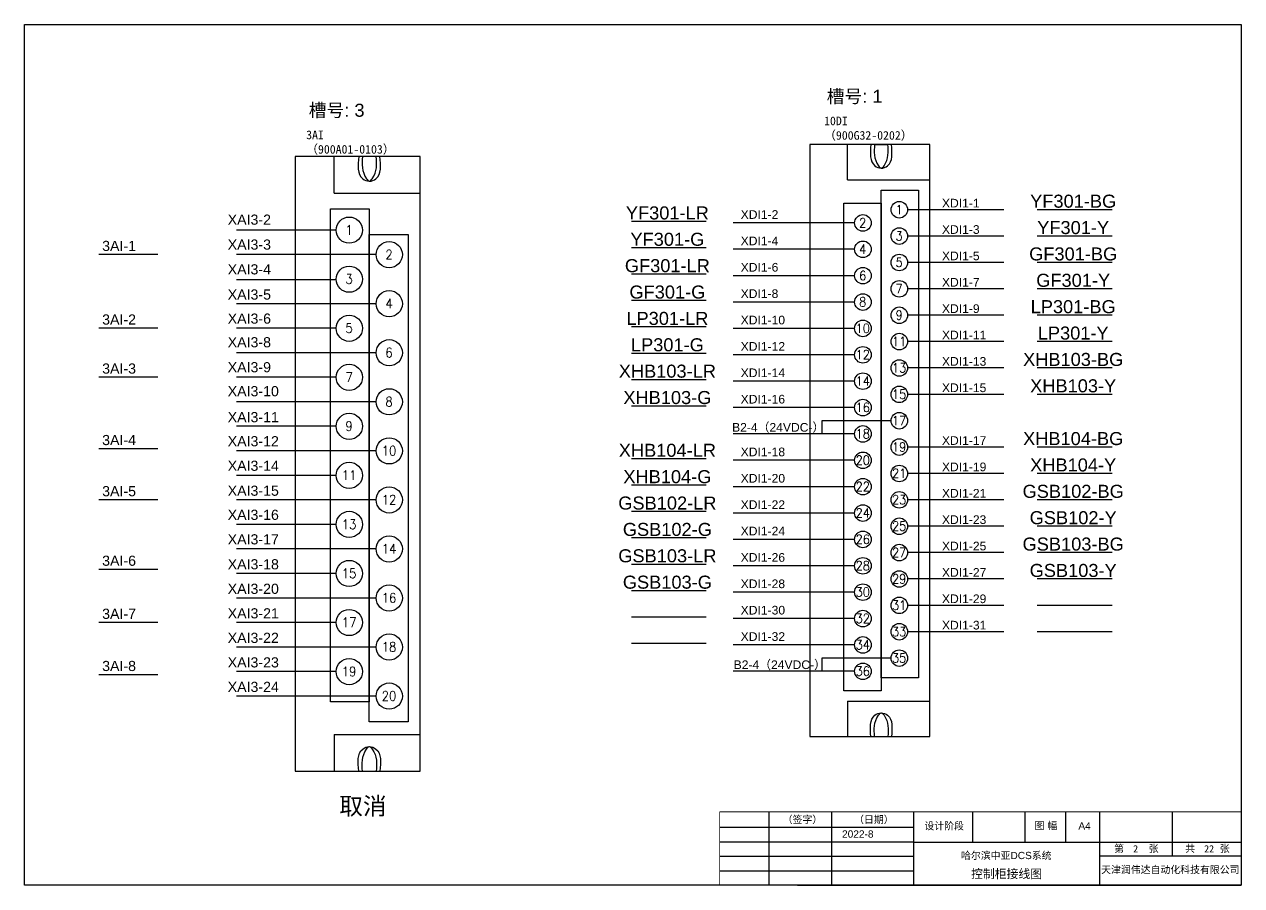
# Model space of a CAD drawing. Extents: x -159874 to -117758, y 9787 to 31117.
# Drawn here: x -151196 to -146995, y 20471 to 23442 of the extents above; entities that cross this region are included whole.
import ezdxf
from ezdxf.enums import TextEntityAlignment as Align

# ---------------------------------------------------------------- set-up
doc = ezdxf.new("R2010")
doc.units = 0
doc.layers.get('0').update_dxf_attribs({"linetype": 'CONTINUOUS'})
doc.layers.add('1', color=143, linetype='CONTINUOUS')
doc.layers.add('TEXT', color=3, linetype='CONTINUOUS')
doc.styles.add('Arial', font='arial.ttf')
doc.styles.add('ROMAND', font='romand')
doc.styles.get("Standard").update_dxf_attribs({"font": ''})
doc.styles.get('Standard').set_extended_font_data('SimSun')

msp = doc.modelspace()

# ---------------------------------------------------------------- linework, layer by layer
at = {"color": 1}
for p, q in [((-148355.31947, 22906.1787), (-148355.31947, 23027.89654)), ((-148261.83248, 23027.89654), (-148215.94492, 23027.89654)), ((-150126.34465, 22859.72283), (-150126.34465, 22986.07157)), ((-148355.31947, 22906.1787), (-148070.28912, 22906.1787)), ((-150126.34465, 22859.72283), (-149830.46999, 22859.72283)), ((-148355.31947, 21107.12284), (-148070.28912, 21107.12284)), ((-148355.31947, 21107.12284), (-148355.31947, 20985.405)), ((-150126.34465, 20992.21982), (-149830.46999, 20992.21982)), ((-150126.34465, 20992.21982), (-150126.34465, 20865.87108)), ((-150029.30084, 20865.87108), (-149981.66743, 20865.87108))]:
    msp.add_line(p, q, dxfattribs=at)
at = {"color": 0}
for p, q in [((-147815.70931, 22802.8937), (-148147.61931, 22802.8937)), ((-147441.80854, 22802.8937), (-147699.84078, 22802.8937)), ((-148842.43999, 22762.43725), (-149100.47223, 22762.43725)), ((-148330.3717, 22757.3937), (-148749.18962, 22757.3937)), ((-147815.70931, 22711.8937), (-148147.61931, 22711.8937)), ((-147441.80854, 22711.8937), (-147699.84078, 22711.8937)), ((-148842.43999, 22671.43725), (-149100.47223, 22671.43725)), ((-148330.3717, 22666.3937), (-148749.18962, 22666.3937)), ((-147815.70931, 22620.8937), (-148147.61931, 22620.8937)), ((-147441.80854, 22620.8937), (-147699.84078, 22620.8937)), ((-148842.43999, 22580.43725), (-149100.47223, 22580.43725)), ((-148330.3717, 22575.3937), (-148749.18962, 22575.3937)), ((-147815.70931, 22529.8937), (-148147.61931, 22529.8937)), ((-147441.80854, 22529.8937), (-147699.84078, 22529.8937)), ((-148842.43999, 22489.43725), (-149100.47223, 22489.43725)), ((-148330.3717, 22484.3937), (-148749.18962, 22484.3937)), ((-147815.70931, 22438.8937), (-148147.61931, 22438.8937)), ((-147441.80854, 22438.8937), (-147699.84078, 22438.8937)), ((-148842.43999, 22398.43725), (-149100.47223, 22398.43725)), ((-148330.3717, 22393.3937), (-148749.18962, 22393.3937)), ((-147815.70931, 22347.8937), (-148147.61931, 22347.8937)), ((-147441.80854, 22347.8937), (-147699.84078, 22347.8937)), ((-148842.43999, 22307.43725), (-149100.47223, 22307.43725)), ((-148330.3717, 22302.3937), (-148749.18962, 22302.3937)), ((-147815.70931, 22256.8937), (-148147.61931, 22256.8937)), ((-147441.80854, 22256.8937), (-147699.84078, 22256.8937)), ((-148842.43999, 22216.43725), (-149100.47223, 22216.43725)), ((-148330.3717, 22211.3937), (-148749.18962, 22211.3937)), ((-147815.70931, 22165.8937), (-148147.61931, 22165.8937)), ((-147441.80854, 22165.8937), (-147699.84078, 22165.8937)), ((-148842.43999, 22125.43725), (-149100.47223, 22125.43725)), ((-148330.3717, 22120.3937), (-148749.18962, 22120.3937)), ((-148330.3717, 22029.3937), (-148750.04924, 22029.3937)), ((-147815.70931, 21983.8937), (-148147.61931, 21983.8937)), ((-147441.80854, 21983.8937), (-147699.84078, 21983.8937)), ((-148842.43999, 21943.43725), (-149100.47223, 21943.43725)), ((-148330.3717, 21938.3937), (-148749.18962, 21938.3937)), ((-147815.70931, 21892.8937), (-148147.61931, 21892.8937)), ((-147441.80854, 21892.8937), (-147699.84078, 21892.8937)), ((-148842.43999, 21852.43725), (-149100.47223, 21852.43725)), ((-148330.3717, 21847.3937), (-148749.18962, 21847.3937)), ((-147815.70931, 21801.8937), (-148147.61931, 21801.8937)), ((-147441.80854, 21801.8937), (-147699.84078, 21801.8937)), ((-148842.43999, 21761.43725), (-149100.47223, 21761.43725)), ((-148330.3717, 21756.3937), (-148749.18962, 21756.3937)), ((-147815.70931, 21710.8937), (-148147.61931, 21710.8937)), ((-147441.80854, 21710.8937), (-147699.84078, 21710.8937)), ((-148842.43999, 21670.43725), (-149100.47223, 21670.43725)), ((-148330.3717, 21665.3937), (-148749.18962, 21665.3937)), ((-147815.70931, 21619.8937), (-148147.61931, 21619.8937)), ((-147441.80854, 21619.8937), (-147699.84078, 21619.8937)), ((-148842.43999, 21579.43725), (-149100.47223, 21579.43725)), ((-148330.3717, 21574.3937), (-148749.18962, 21574.3937)), ((-147815.70931, 21528.8937), (-148147.61931, 21528.8937)), ((-147441.80854, 21528.8937), (-147699.84078, 21528.8937)), ((-148842.43999, 21488.43725), (-149100.47223, 21488.43725)), ((-148330.3717, 21483.3937), (-148749.18962, 21483.3937)), ((-147815.70931, 21437.8937), (-148147.61931, 21437.8937)), ((-147441.80854, 21437.8937), (-147699.84078, 21437.8937)), ((-148842.43999, 21397.43725), (-149100.47223, 21397.43725)), ((-148330.3717, 21392.3937), (-148749.18962, 21392.3937)), ((-147815.70931, 21346.8937), (-148147.61931, 21346.8937)), ((-147441.80854, 21346.8937), (-147699.84078, 21346.8937)), ((-148842.43999, 21306.43725), (-149100.47223, 21306.43725)), ((-148330.3717, 21301.3937), (-148749.18962, 21301.3937)), ((-148330.3717, 21210.3937), (-148749.18962, 21210.3937))]:
    msp.add_line(p, q, dxfattribs=at)
for p, q in [((-148204.81931, 22074.8937), (-148443.47421, 22074.8937)), ((-148443.47421, 22074.8937), (-148443.47421, 22029.3937)), ((-148204.81931, 21255.8937), (-148443.47421, 21255.8937)), ((-148443.47421, 21255.8937), (-148443.47421, 21210.3937))]:
    msp.add_line(p, q)
at = {"color": 1}
for points in [[(-148070.28912, 23027.89654), (-148485.21894, 23027.89654), (-148485.21894, 20985.405), (-148070.28912, 20985.405)], [(-149830.46999, 22986.07157), (-150261.18629, 22986.07157), (-150261.18629, 20865.87108), (-149830.46999, 20865.87108)], [(-148238.8887, 22870.4937), (-148109.6976, 22870.4937), (-148109.6976, 21188.2937), (-148238.8887, 21188.2937)], [(-148368.0798, 22824.9937), (-148238.8887, 22824.9937), (-148238.8887, 21142.7937), (-148368.0798, 21142.7937)], [(-150139.59046, 22805.52265), (-150005.48413, 22805.52265), (-150005.48413, 21105.40328), (-150139.59046, 21105.40328)], [(-150005.48413, 22716.9006), (-149871.37781, 22716.9006), (-149871.37781, 21036.01103), (-150005.48413, 21036.01103)]]:
    msp.add_lwpolyline(points, close=True, dxfattribs=at)
for centre, radius in [((-148176.21931, 22802.8937), 28.6), ((-150074.53674, 22732.49194), 45.2173), ((-148301.7717, 22757.3937), 28.6), ((-148176.21931, 22711.8937), 28.6), ((-149936.65327, 22647.88079), 45.2173), ((-148301.7717, 22666.3937), 28.6), ((-148176.21931, 22620.8937), 28.6), ((-150074.53674, 22563.26965), 45.2173), ((-148301.7717, 22575.3937), 28.6), ((-149936.65327, 22478.65851), 45.2173), ((-148176.21931, 22529.8937), 28.6), ((-148301.7717, 22484.3937), 28.6), ((-150074.53674, 22394.04737), 45.2173), ((-148176.21931, 22438.8937), 28.6), ((-148301.7717, 22393.3937), 28.6), ((-149936.65327, 22309.43623), 45.2173), ((-148176.21931, 22347.8937), 28.6), ((-148301.7717, 22302.3937), 28.6), ((-150074.53674, 22224.82508), 45.2173), ((-148176.21931, 22256.8937), 28.6), ((-148301.7717, 22211.3937), 28.6), ((-149936.65327, 22140.21394), 45.2173), ((-148176.21931, 22165.8937), 28.6), ((-148301.7717, 22120.3937), 28.6), ((-150074.53674, 22055.6028), 45.2173), ((-148176.21931, 22074.8937), 28.6), ((-148301.7717, 22029.3937), 28.6), ((-149936.65327, 21970.99166), 45.2173), ((-148176.21931, 21983.8937), 28.6), ((-148301.7717, 21938.3937), 28.6), ((-150074.53674, 21886.38052), 45.2173), ((-148176.21931, 21892.8937), 28.6), ((-148301.7717, 21847.3937), 28.6), ((-149936.65327, 21801.76937), 45.2173), ((-148176.21931, 21801.8937), 28.6), ((-148301.7717, 21756.3937), 28.6), ((-150074.53674, 21717.15823), 45.2173), ((-148176.21931, 21710.8937), 28.6), ((-148301.7717, 21665.3937), 28.6), ((-149936.65327, 21632.54709), 45.2173), ((-148176.21931, 21619.8937), 28.6), ((-148301.7717, 21574.3937), 28.6), ((-150074.53674, 21547.93595), 45.2173), ((-148176.21931, 21528.8937), 28.6), ((-148301.7717, 21483.3937), 28.6), ((-149936.65327, 21463.32481), 45.2173), ((-148176.21931, 21437.8937), 28.6), ((-150074.53674, 21378.71366), 45.2173), ((-148301.7717, 21392.3937), 28.6), ((-148176.21931, 21346.8937), 28.6), ((-149936.65327, 21294.10252), 45.2173), ((-148301.7717, 21301.3937), 28.6), ((-148176.21931, 21255.8937), 28.6), ((-150074.53674, 21209.49138), 45.2173), ((-148301.7717, 21210.3937), 28.6), ((-149936.65327, 21124.88024), 45.2173)]:
    msp.add_circle(centre, radius, dxfattribs=at)
for points in [[(-148274.18248, 23027.89654), (-148260.58665, 22954.37751), (-148238.8887, 22946.29042), (-148216.6779, 22954.37751), (-148203.59492, 23027.89654)], [(-148261.83248, 23027.89654), (-148248.23665, 22954.37751), (-148238.8887, 22946.29042), (-148229.0279, 22954.37751), (-148215.94492, 23027.89654)], [(-150042.12071, 22986.07157), (-150028.00761, 22909.75542), (-150005.48413, 22901.36064), (-149982.4283, 22909.75542), (-149968.84756, 22986.07157)], [(-150029.30084, 22986.07157), (-150015.18774, 22909.75542), (-150005.48413, 22901.36064), (-149995.24817, 22909.75542), (-149981.66743, 22986.07157)], [(-148274.18248, 20985.405), (-148260.58665, 21058.92403), (-148238.8887, 21067.01113), (-148216.6779, 21058.92403), (-148203.59492, 20985.405)], [(-148261.83248, 20985.405), (-148248.23665, 21058.92403), (-148238.8887, 21067.01113), (-148229.0279, 21058.92403), (-148215.94492, 20985.405)], [(-150042.12071, 20865.87108), (-150028.00761, 20942.18723), (-150005.48413, 20950.582), (-149982.4283, 20942.18723), (-149968.84756, 20865.87108)], [(-150029.30084, 20865.87108), (-150015.18774, 20942.18723), (-150005.48413, 20950.582), (-149995.24817, 20942.18723), (-149981.66743, 20865.87108)]]:
    msp.add_spline(points, degree=3, dxfattribs=at)
at = {"layer": '1'}
for p, q in [((-151196.11883, 23442.43891), (-146996.11885, 23442.43891)), ((-151196.11883, 20472.4389), (-151196.11883, 23442.43891)), ((-146996.11885, 23442.43891), (-146996.11885, 20472.4389)), ((-148626.96843, 20725.91275), (-148626.96843, 20471.61424)), ((-148410.59717, 20725.91275), (-148410.59717, 20471.61424)), ((-148127.17739, 20725.91275), (-148127.17739, 20471.61424)), ((-147923.67937, 20725.91275), (-147923.67937, 20621.00561)), ((-147743.05158, 20725.91275), (-147743.05158, 20621.00561)), ((-147602.28064, 20725.91275), (-147602.28064, 20621.00561)), ((-147485.66568, 20725.91275), (-147485.66568, 20471.61424)), ((-147234.45785, 20725.91275), (-147234.45785, 20573.14749)), ((-148796.1189, 20672.4389), (-148127.17739, 20672.4389)), ((-148796.1189, 20622.4389), (-148127.17739, 20622.4389)), ((-148127.17739, 20621.00561), (-147381.65458, 20621.00561)), ((-147382.91919, 20621.00561), (-146996.11885, 20621.00561)), ((-148796.1189, 20572.4389), (-148127.17739, 20572.4389)), ((-146996.11885, 20573.14749), (-147485.66568, 20573.14749)), ((-148796.1189, 20522.4389), (-148127.17739, 20522.4389)), ((-146996.11885, 20472.4389), (-151196.11883, 20472.4389)), ((-148527.5438, 20472.4389), (-148796.1189, 20472.43891)), ((-148527.5438, 20472.4389), (-146996.11885, 20472.4389))]:
    msp.add_line(p, q, dxfattribs=at)
at = {"layer": '1', "const_width": 3}
for points in [[(-148796.1189, 20725.91275), (-146996.11885, 20725.91275)], [(-148796.1189, 20472.43891), (-148796.1189, 20725.91275)]]:
    msp.add_lwpolyline(points, dxfattribs=at)
at = {"layer": 'TEXT', "color": 0}
for p, q in [((-150119.75404, 22732.49194), (-150463.98979, 22732.49194)), ((-150735.02706, 22647.88079), (-150939.12806, 22647.88079)), ((-149981.87057, 22647.88079), (-150463.98979, 22647.88079)), ((-150119.75404, 22560.95536), (-150463.98979, 22560.95536)), ((-149981.87057, 22478.65851), (-150463.98979, 22478.65851)), ((-150735.02706, 22394.04737), (-150939.12806, 22394.04737)), ((-150119.75404, 22394.04737), (-150463.98979, 22394.04737)), ((-149981.87057, 22309.43623), (-150463.98979, 22309.43623)), ((-150735.02706, 22224.82508), (-150939.12806, 22224.82508)), ((-150119.75404, 22224.82508), (-150463.98979, 22224.82508)), ((-149981.87057, 22140.57991), (-150463.98979, 22140.57991)), ((-150119.75404, 22055.6028), (-150463.98979, 22055.6028)), ((-150735.02706, 21978.1755), (-150939.12806, 21978.1755)), ((-149981.87057, 21970.99166), (-150463.98979, 21970.99166)), ((-150119.75404, 21886.38052), (-150463.98979, 21886.38052)), ((-150735.02706, 21801.76937), (-150939.12806, 21801.76937)), ((-149981.87057, 21801.76937), (-150463.98979, 21801.76937)), ((-150119.75404, 21717.15823), (-150463.98979, 21717.15823)), ((-149981.87057, 21632.54709), (-150463.98979, 21632.54709)), ((-150735.02706, 21561.84584), (-150939.12806, 21561.84584)), ((-150119.75404, 21547.93595), (-150463.98979, 21547.93595)), ((-149981.87057, 21463.32481), (-150463.98979, 21463.32481)), ((-150735.02706, 21378.71366), (-150939.12806, 21378.71366)), ((-150119.75404, 21378.71366), (-150463.98979, 21378.71366)), ((-149981.87057, 21294.10252), (-150463.98979, 21294.10252)), ((-150735.02706, 21198.71366), (-150939.12806, 21198.71366)), ((-150119.75404, 21209.49138), (-150463.98979, 21209.49138)), ((-149981.87057, 21124.88024), (-150463.98979, 21124.88024))]:
    msp.add_line(p, q, dxfattribs=at)

# ---------------------------------------------------------------- texts
at = {"color": 30, "style": 'Arial'}
msp.add_text('取消', height=60, dxfattribs=at).set_placement((-150027.49907, 20746.91179), align=Align.MIDDLE)
at = {"layer": '1', "style": 'Arial'}
for s, p in [('（签字）', (-148578.72135, 20686.51098)), ('（日期）', (-148332.28427, 20686.51098)), ('设计阶段', (-148089.50452, 20664.54634)), ('图 幅', (-147709.24366, 20665.68982)), ('A4', (-147558.12017, 20664.59432)), ('2022-8', (-148373.86176, 20636.59557))]:
    msp.add_text(s, height=25, dxfattribs=at).set_placement(p)
for s, height, p in [('哈尔滨中亚DCS系统', 25, (-147806.96696, 20574.98287)), ('控制柜接线图', 30, (-147805.95944, 20511.51151)), ('天津润伟达自动化科技有限公司', 25, (-147240.77101, 20525.95642))]:
    msp.add_text(s, height=height, dxfattribs=at).set_placement(p, align=Align.MIDDLE_CENTER)
at = {"layer": '1'}
for s, p in [('第     张', (-147434.6426, 20586.49009)), ('2', (-147369.08372, 20585.43501)), ('共     张', (-147189.45912, 20586.49009)), ('22', (-147123.90024, 20585.43501))]:
    msp.add_text(s, height=25, dxfattribs=at).set_placement(p)
at = {"layer": 'TEXT', "color": 0, "style": 'Arial'}
for s, p in [('YF301-LR', (-148976.71094, 22791.93373)), ('YF301-BG', (-147576.07949, 22832.39018)), ('YF301-Y', (-147576.07949, 22741.39018)), ('YF301-G', (-148976.71094, 22700.93373)), ('GF301-BG', (-147576.07949, 22650.39018)), ('GF301-LR', (-148976.71094, 22609.93373)), ('GF301-Y', (-147576.07949, 22559.39018)), ('GF301-G', (-148976.71094, 22518.93373)), ('LP301-BG', (-147576.07949, 22468.39018)), ('LP301-LR', (-148976.71094, 22427.93373)), ('LP301-Y', (-147576.07949, 22377.39018)), ('LP301-G', (-148976.71094, 22336.93373)), ('XHB103-LR', (-148976.71094, 22245.93373)), ('XHB103-BG', (-147576.07949, 22286.39018)), ('XHB103-Y', (-147576.07949, 22195.39018)), ('XHB103-G', (-148976.71094, 22154.93373)), ('XHB104-BG', (-147576.07949, 22013.39018)), ('XHB104-LR', (-148976.71094, 21972.93373)), ('XHB104-Y', (-147576.07949, 21922.39018)), ('XHB104-G', (-148976.71094, 21881.93373)), ('GSB102-BG', (-147576.07949, 21831.39018)), ('GSB102-LR', (-148976.71094, 21790.93373)), ('GSB102-G', (-148976.71094, 21699.93373)), ('GSB102-Y', (-147576.07949, 21740.39018)), ('GSB103-BG', (-147576.07949, 21649.39018)), ('GSB103-LR', (-148976.71094, 21608.93373)), ('GSB103-Y', (-147576.07949, 21558.39018)), ('GSB103-G', (-148976.71094, 21517.93373))]:
    msp.add_text(s, height=45, dxfattribs=at).set_placement(p, align=Align.MIDDLE_CENTER)
at = {"layer": 'TEXT', "style": 'ROMAND', "width": 0.9}
for s, height, p in [('1', 31.61186, (-148176.8119, 22787.55756)), ('2', 31.61186, (-148302.36429, 22742.05756)), ('1', 32.81457, (-150075.15187, 22716.57232)), ('3', 31.61186, (-148176.8119, 22696.55756)), ('2', 32.81457, (-149937.2684, 22631.96117)), ('4', 31.61186, (-148302.36429, 22651.05756)), ('5', 31.61186, (-148176.8119, 22605.55756)), ('3', 32.81457, (-150075.15187, 22547.35003)), ('6', 31.61186, (-148302.36429, 22560.05756)), ('7', 31.61186, (-148176.8119, 22514.55756)), ('4', 32.81457, (-149937.2684, 22462.73889)), ('8', 31.61186, (-148302.36429, 22469.05756)), ('9', 31.61186, (-148176.8119, 22423.55756)), ('5', 32.81457, (-150075.15187, 22378.12775)), ('10', 31.61186, (-148302.36429, 22378.05756)), ('11', 31.61186, (-148176.8119, 22332.55756)), ('6', 32.81457, (-149937.2684, 22293.51661)), ('12', 31.61186, (-148302.36429, 22287.05756)), ('13', 31.61186, (-148176.8119, 22241.55756)), ('7', 32.81457, (-150075.15187, 22208.90546)), ('14', 31.61186, (-148302.36429, 22196.05756)), ('8', 32.81457, (-149937.2684, 22124.29432)), ('15', 31.61186, (-148176.8119, 22150.55756)), ('16', 31.61186, (-148302.36429, 22105.05756)), ('9', 32.81457, (-150075.15187, 22039.68318)), ('17', 31.61186, (-148176.8119, 22059.55756)), ('18', 31.61186, (-148302.36429, 22014.05756)), ('10', 32.81457, (-149937.2684, 21955.07204)), ('19', 31.61186, (-148176.8119, 21968.55756)), ('20', 31.61186, (-148302.36429, 21923.05756)), ('11', 32.81457, (-150075.15187, 21870.4609)), ('21', 31.61186, (-148176.8119, 21877.55756)), ('22', 31.61186, (-148302.36429, 21832.05756)), ('12', 32.81457, (-149937.2684, 21785.84975)), ('23', 31.61186, (-148176.8119, 21786.55756)), ('24', 31.61186, (-148302.36429, 21741.05756)), ('13', 32.81457, (-150075.15187, 21701.23861)), ('25', 31.61186, (-148176.8119, 21695.55756)), ('26', 31.61186, (-148302.36429, 21650.05756)), ('14', 32.81457, (-149937.2684, 21616.62747)), ('27', 31.61186, (-148176.8119, 21604.55756)), ('15', 32.81457, (-150075.15187, 21532.01633)), ('28', 31.61186, (-148302.36429, 21559.05756)), ('29', 31.61186, (-148176.8119, 21513.55756)), ('16', 32.81457, (-149937.2684, 21447.40519)), ('30', 31.61186, (-148302.36429, 21468.05756)), ('31', 31.61186, (-148176.8119, 21422.55756)), ('17', 32.81457, (-150075.15187, 21362.79404)), ('32', 31.61186, (-148302.36429, 21377.05756)), ('33', 31.61186, (-148176.8119, 21331.55756)), ('18', 32.81457, (-149937.2684, 21278.1829)), ('34', 31.61186, (-148302.36429, 21286.05756)), ('35', 31.61186, (-148176.8119, 21240.55756)), ('19', 32.81457, (-150075.15187, 21193.57176)), ('36', 31.61186, (-148302.36429, 21195.05756)), ('20', 32.81457, (-149937.2684, 21108.96062))]:
    msp.add_text(s, height=height, dxfattribs=at).set_placement(p, align=Align.CENTER)
at = {"layer": 'TEXT', "color": 0, "style": 'Arial'}
for s, height, p in [('XDI1-1', 29.9, (-148029.03194, 22810.6582)), ('XAI3-2', 35, (-150494.27492, 22751.24924)), ('XDI1-2', 29.9, (-148723.70926, 22771.36636)), ('XDI1-3', 29.9, (-148029.03194, 22719.6582)), ('3AI-1', 35, (-150927.54167, 22660.5181)), ('XAI3-3', 35, (-150494.27492, 22665.17965)), ('XDI1-4', 29.9, (-148723.70926, 22680.36636)), ('XDI1-5', 29.9, (-148029.03194, 22628.6582)), ('XAI3-4', 35, (-150494.27492, 22579.71266)), ('XDI1-6', 29.9, (-148723.70926, 22589.36636)), ('XDI1-7', 29.9, (-148029.03194, 22537.6582)), ('XAI3-5', 35, (-150494.27492, 22492.91118)), ('XDI1-8', 29.9, (-148723.70926, 22498.36636)), ('3AI-2', 35, (-150927.54167, 22406.68468)), ('XAI3-6', 35, (-150494.27492, 22409.75849)), ('XDI1-10', 29.9, (-148723.70926, 22407.36636)), ('XDI1-9', 29.9, (-148029.03194, 22446.6582)), ('XAI3-8', 35, (-150494.27492, 22328.19353)), ('XDI1-11', 29.9, (-148029.03194, 22355.6582)), ('XDI1-12', 29.9, (-148723.70926, 22316.36636)), ('3AI-3', 35, (-150927.54167, 22237.46239)), ('XAI3-9', 35, (-150494.27492, 22242.12394)), ('XDI1-13', 29.9, (-148029.03194, 22264.6582)), ('XDI1-14', 29.9, (-148723.70926, 22225.36636)), ('XAI3-10', 35, (-150494.27492, 22159.33722)), ('XDI1-15', 29.9, (-148029.03194, 22173.6582)), ('XDI1-16', 29.9, (-148723.70926, 22134.36636)), ('XAI3-11', 35, (-150494.27492, 22069.85547)), ('3AI-4', 35, (-150927.54167, 21990.81281)), ('XAI3-12', 35, (-150494.27492, 21986.70278)), ('XDI1-17', 29.9, (-148029.03194, 21991.6582)), ('XDI1-18', 29.9, (-148723.70926, 21952.36636)), ('XAI3-14', 35, (-150494.27492, 21902.09164)), ('XDI1-20', 29.9, (-148723.70926, 21861.36636)), ('XDI1-19', 29.9, (-148029.03194, 21900.6582)), ('3AI-5', 35, (-150927.54167, 21814.40668)), ('XAI3-15', 35, (-150494.27492, 21816.02204)), ('XDI1-21', 29.9, (-148029.03194, 21809.6582)), ('XAI3-16', 35, (-150494.27492, 21732.86935)), ('XDI1-22', 29.9, (-148723.70926, 21770.36636)), ('XDI1-23', 29.9, (-148029.03194, 21718.6582)), ('XAI3-17', 35, (-150494.27492, 21648.25821)), ('XDI1-24', 29.9, (-148723.70926, 21679.36636)), ('XDI1-25', 29.9, (-148029.03194, 21627.6582)), ('3AI-6', 35, (-150927.54167, 21574.48315)), ('XAI3-18', 35, (-150494.27492, 21562.18862)), ('XDI1-26', 29.9, (-148723.70926, 21588.36636)), ('XDI1-27', 29.9, (-148029.03194, 21536.6582)), ('XAI3-20', 35, (-150494.27492, 21477.57748)), ('XDI1-28', 29.9, (-148723.70926, 21497.36636)), ('XDI1-29', 29.9, (-148029.03194, 21445.6582)), ('XAI3-21', 35, (-150494.27492, 21392.96633)), ('XDI1-30', 29.9, (-148723.70926, 21406.36636)), ('3AI-7', 35, (-150927.54167, 21391.35097)), ('XAI3-22', 35, (-150494.27492, 21308.35519)), ('XDI1-32', 29.9, (-148723.70926, 21315.36636)), ('XDI1-31', 29.9, (-148029.03194, 21354.6582)), ('3AI-8', 35, (-150927.54167, 21211.35097)), ('XAI3-23', 35, (-150494.27492, 21223.74405)), ('XAI3-24', 35, (-150494.27492, 21139.13291))]:
    msp.add_text(s, height=height, dxfattribs=at).set_placement(p)
at = {"layer": 'TEXT', "style": 'Arial'}
for p in [(-148753.35379, 22037.1582), (-148747.95549, 21218.1582)]:
    msp.add_text('B2-4（24VDC-）', height=29.9, dxfattribs=at).set_placement(p)
at = {"layer": 'TEXT', "attachment_point": 1, "style": 'Arial'}
for s, insert, char_height, width in [('{\\fSimSun|b0|i0|c134|p2;槽号}: 1', (-148426.93084, 23216.77646), 45, 503.7787992), ('{\\fSimSun|b0|i0|c134|p2;槽号}: 3', (-150214.55044, 23168.6486), 45, 503.7787992), ('{\\fSimSun|b0|i0|c134|p2;10DI（900G32-0202）}', (-148435.77393, 23124.28384), 29.9, 233.0692), ('{\\fSimSun|b0|i0|c134|p2;3\\fSimSun|b0|i0|c0|p2;AI\\fSimSun|b0|i0|c134|p2;（900A01-0103）}', (-150223.39353, 23076.15599), 29.9, 233.0692)]:
    msp.add_mtext(s, dxfattribs=dict(at, insert=insert, char_height=char_height, width=width))

doc.saveas('drawing.dxf')
